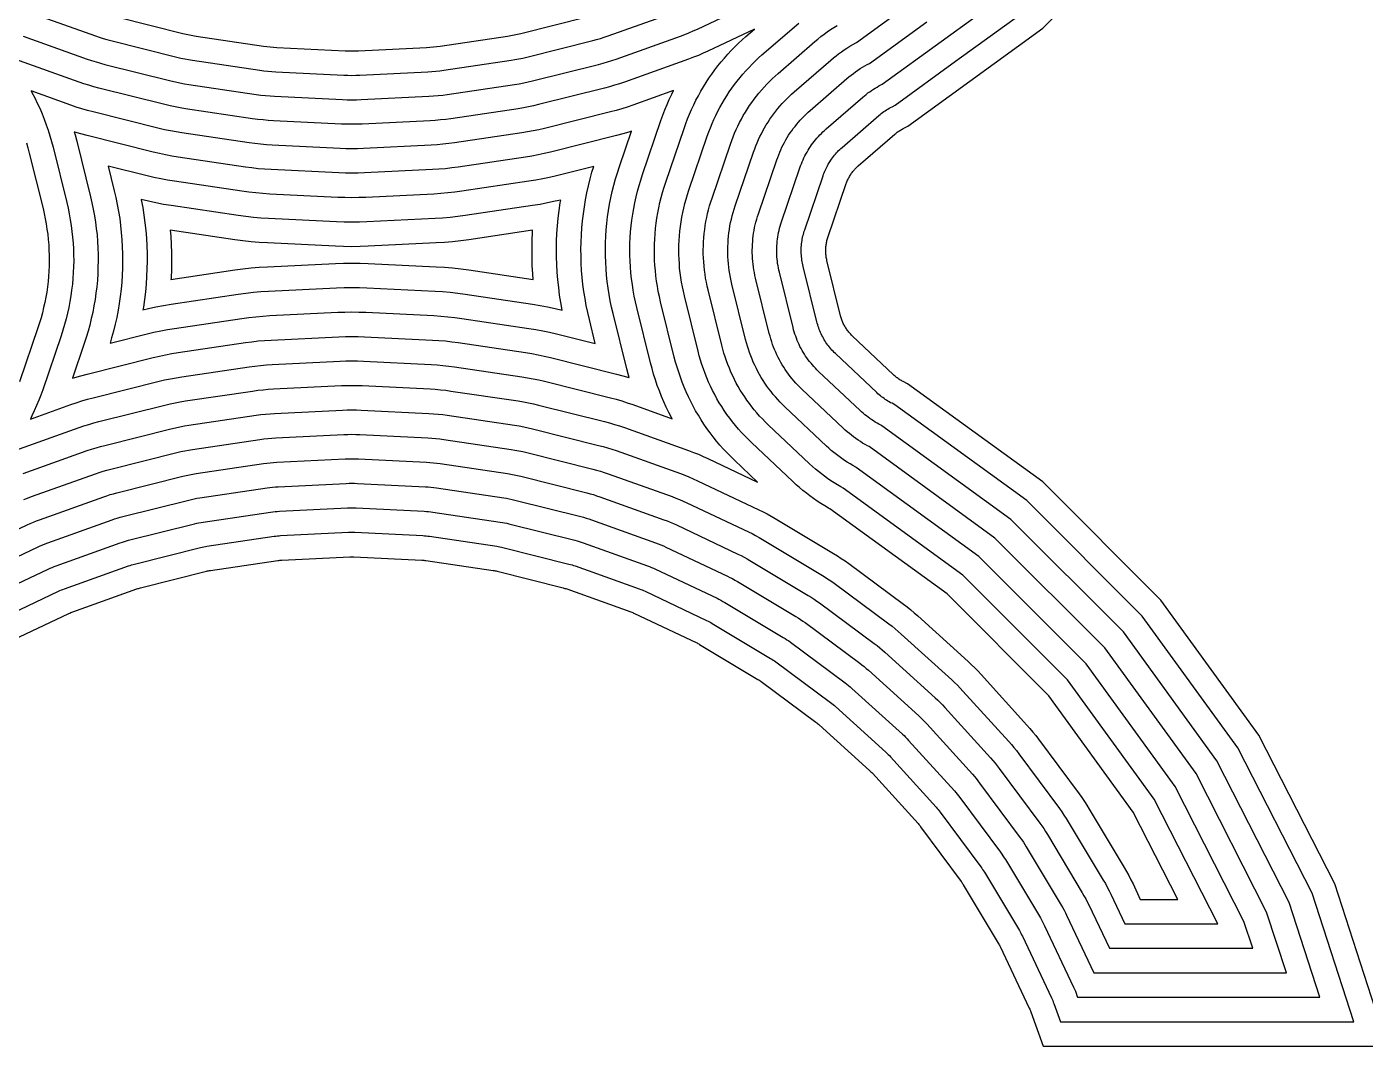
# Model space of a CAD drawing. Header units: metres. Extents: x 129.5 to 156.5, y -104.5 to -85.4.
# Drawn here: x 132.354 to 133.994, y -94.188 to -92.938 of the extents above; entities that cross this region are included whole.
import ezdxf

# ---------------------------------------------------------------- set-up
doc = ezdxf.new("R2010")
doc.units = ezdxf.units.M

msp = doc.modelspace()

# ---------------------------------------------------------------- linework, layer by layer
for points in [[(134.02, -94.1836), (133.9568, -93.989), (133.8639, -93.8066), (133.7436, -93.6411), (133.5989, -93.4964), (133.4333, -93.3761), (133.4278, -93.3733), (133.4267, -93.3728), (133.4257, -93.3722), (133.4247, -93.3716), (133.4237, -93.371), (133.4227, -93.3703), (133.4217, -93.3696), (133.4207, -93.3689), (133.4198, -93.3682), (133.4188, -93.3675), (133.4179, -93.3667), (133.417, -93.3659), (133.4162, -93.3651), (133.3654, -93.3171), (133.3645, -93.3163), (133.3636, -93.3154), (133.3628, -93.3145), (133.3619, -93.3136), (133.3611, -93.3126), (133.3604, -93.3116), (133.3596, -93.3107), (133.3589, -93.3096), (133.3582, -93.3086), (133.3575, -93.3076), (133.3568, -93.3065), (133.3562, -93.3055), (133.3556, -93.3044), (133.355, -93.3033), (133.3545, -93.3021), (133.354, -93.301), (133.3535, -93.2999), (133.353, -93.2987), (133.3526, -93.2976), (133.3522, -93.2964), (133.3518, -93.2952), (133.3515, -93.294), (133.3512, -93.2928), (133.3344, -93.225), (133.3341, -93.2238), (133.3338, -93.2226), (133.3336, -93.2213), (133.3334, -93.2201), (133.3333, -93.2189), (133.3331, -93.2176), (133.333, -93.2164), (133.333, -93.2152), (133.3329, -93.2139), (133.3329, -93.2127), (133.3329, -93.2114), (133.333, -93.2102), (133.3331, -93.209), (133.3332, -93.2077), (133.3333, -93.2065), (133.3335, -93.2053), (133.3337, -93.204), (133.334, -93.2028), (133.3342, -93.2016), (133.3345, -93.2004), (133.3348, -93.1992), (133.3352, -93.198), (133.3356, -93.1968), (133.3581, -93.1307), (133.3585, -93.1296), (133.359, -93.1284), (133.3594, -93.1273), (133.3599, -93.1262), (133.3604, -93.1251), (133.3609, -93.1241), (133.3615, -93.123), (133.3621, -93.122), (133.3627, -93.1209), (133.3633, -93.1199), (133.364, -93.1189), (133.3647, -93.1179), (133.3654, -93.1169), (133.3661, -93.116), (133.3668, -93.1151), (133.3676, -93.1141), (133.3684, -93.1132), (133.3692, -93.1124), (133.3701, -93.1115), (133.3709, -93.1107), (133.3718, -93.1098), (133.3727, -93.109), (133.4178, -93.07), (133.4187, -93.0692), (133.4196, -93.0685), (133.4206, -93.0677), (133.4216, -93.067), (133.4226, -93.0663), (133.4236, -93.0657), (133.4246, -93.065), (133.4257, -93.0644), (133.4267, -93.0638), (133.4278, -93.0632), (133.4336, -93.0603), (133.5096, -93.0051), (133.5992, -92.94), (133.744, -92.7952)], [(132.2786, -93.5847), (132.354, -93.549), (132.3578, -93.5473), (132.3617, -93.5456), (132.3655, -93.5441), (132.3694, -93.5426), (132.448, -93.5145), (132.4519, -93.5132), (132.4559, -93.5119), (132.4599, -93.5108), (132.464, -93.5097), (132.5449, -93.4894), (132.5489, -93.4885), (132.553, -93.4876), (132.5571, -93.4868), (132.5612, -93.4862), (132.6437, -93.4739), (132.6479, -93.4734), (132.652, -93.4729), (132.6562, -93.4726), (132.6603, -93.4723), (132.7437, -93.4682), (132.7478, -93.4681), (132.752, -93.468), (132.7562, -93.4681), (132.7603, -93.4682), (132.8437, -93.4723), (132.8478, -93.4726), (132.852, -93.4729), (132.8561, -93.4734), (132.8603, -93.4739), (132.9428, -93.4862), (132.9469, -93.4868), (132.951, -93.4876), (132.9551, -93.4885), (132.9591, -93.4894), (133.04, -93.5097), (133.0441, -93.5108), (133.0481, -93.5119), (133.0521, -93.5132), (133.056, -93.5145), (133.1346, -93.5426), (133.1385, -93.5441), (133.1423, -93.5456), (133.1462, -93.5473), (133.15, -93.549), (133.2254, -93.5847), (133.2291, -93.5865), (133.2328, -93.5884), (133.2365, -93.5905), (133.2401, -93.5926), (133.3116, -93.6354), (133.3152, -93.6376), (133.3187, -93.6399), (133.3221, -93.6423), (133.3255, -93.6447), (133.3925, -93.6944), (133.3958, -93.6969), (133.3991, -93.6995), (133.4023, -93.7022), (133.4054, -93.705), (133.4672, -93.761), (133.4703, -93.7638), (133.4732, -93.7668), (133.4762, -93.7697), (133.479, -93.7728), (133.535, -93.8346), (133.5378, -93.8377), (133.5405, -93.8409), (133.5431, -93.8442), (133.5456, -93.8475), (133.5953, -93.9145), (133.5977, -93.9179), (133.6001, -93.9213), (133.6024, -93.9248), (133.6046, -93.9284), (133.6474, -93.9999), (133.6495, -94.0035), (133.6516, -94.0072), (133.6535, -94.0109), (133.6553, -94.0146), (133.6806, -94.068), (133.8563, -94.068), (133.8455, -94.035), (133.7612, -93.8695), (133.6521, -93.7193), (133.5207, -93.5879), (133.3702, -93.4786), (133.3697, -93.4784), (133.3662, -93.4764), (133.3627, -93.4743), (133.3593, -93.4722), (133.3559, -93.47), (133.3525, -93.4677), (133.3493, -93.4653), (133.346, -93.4629), (133.3429, -93.4604), (133.3398, -93.4578), (133.3367, -93.4551), (133.3338, -93.4524), (133.283, -93.4044), (133.2799, -93.4014), (133.277, -93.3984), (133.2741, -93.3953), (133.2713, -93.3922), (133.2686, -93.389), (133.2659, -93.3857), (133.2634, -93.3823), (133.2609, -93.3789), (133.2585, -93.3754), (133.2562, -93.3719), (133.254, -93.3683), (133.2518, -93.3647), (133.2498, -93.361), (133.2479, -93.3572), (133.246, -93.3534), (133.2442, -93.3496), (133.2426, -93.3457), (133.241, -93.3418), (133.2396, -93.3378), (133.2382, -93.3338), (133.2369, -93.3298), (133.2358, -93.3257), (133.2347, -93.3216), (133.2179, -93.2538), (133.2169, -93.2497), (133.2161, -93.2456), (133.2153, -93.2414), (133.2147, -93.2373), (133.2141, -93.2331), (133.2137, -93.2289), (133.2133, -93.2247), (133.2131, -93.2205), (133.2129, -93.2162), (133.2129, -93.212), (133.213, -93.2078), (133.2132, -93.2036), (133.2135, -93.1994), (133.2138, -93.1952), (133.2143, -93.191), (133.2149, -93.1868), (133.2156, -93.1826), (133.2164, -93.1785), (133.2174, -93.1744), (133.2184, -93.1703), (133.2195, -93.1662), (133.2207, -93.1621), (133.222, -93.1581), (133.2445, -93.092), (133.2459, -93.0881), (133.2474, -93.0843), (133.2489, -93.0806), (133.2505, -93.0768), (133.2523, -93.0731), (133.2541, -93.0695), (133.256, -93.0658), (133.258, -93.0623), (133.26, -93.0588), (133.2622, -93.0553), (133.2644, -93.0519), (133.2668, -93.0485), (133.2692, -93.0452), (133.2716, -93.042), (133.2742, -93.0388), (133.2768, -93.0357), (133.2795, -93.0326), (133.2823, -93.0296), (133.2852, -93.0267), (133.2881, -93.0238), (133.2911, -93.0211), (133.2941, -93.0184), (133.3392, -92.9793), (133.3423, -92.9766), (133.3456, -92.9741), (133.3488, -92.9716), (133.3522, -92.9691), (133.3556, -92.9668), (133.359, -92.9645), (133.3625, -92.9623), (133.3661, -92.9602), (133.3697, -92.9582), (133.3705, -92.9578), (133.4391, -92.908)], [(132.3043, -93.6389), (132.3797, -93.6033), (132.3821, -93.6021), (132.3846, -93.6011), (132.3871, -93.6001), (132.3897, -93.5991), (132.4682, -93.571), (132.4708, -93.5702), (132.4733, -93.5693), (132.4759, -93.5686), (132.4785, -93.5679), (132.5594, -93.5476), (132.5621, -93.547), (132.5647, -93.5464), (132.5674, -93.546), (132.57, -93.5455), (132.6525, -93.5333), (132.6552, -93.5329), (132.6579, -93.5326), (132.6606, -93.5324), (132.6633, -93.5322), (132.7466, -93.5281), (132.7493, -93.528), (132.752, -93.528), (132.7547, -93.528), (132.7574, -93.5281), (132.8407, -93.5322), (132.8434, -93.5324), (132.8461, -93.5326), (132.8488, -93.5329), (132.8515, -93.5333), (132.934, -93.5455), (132.9366, -93.546), (132.9393, -93.5464), (132.9419, -93.547), (132.9446, -93.5476), (133.0255, -93.5679), (133.0281, -93.5686), (133.0307, -93.5693), (133.0332, -93.5702), (133.0358, -93.571), (133.1143, -93.5991), (133.1169, -93.6001), (133.1194, -93.6011), (133.1219, -93.6021), (133.1243, -93.6033), (133.1997, -93.6389), (133.2021, -93.6401), (133.2045, -93.6414), (133.2069, -93.6427), (133.2092, -93.644), (133.2808, -93.6869), (133.2831, -93.6883), (133.2853, -93.6898), (133.2876, -93.6913), (133.2898, -93.6929), (133.3568, -93.7426), (133.3589, -93.7442), (133.361, -93.7459), (133.3631, -93.7476), (133.3651, -93.7494), (133.4269, -93.8055), (133.4289, -93.8073), (133.4308, -93.8092), (133.4327, -93.8111), (133.4345, -93.8131), (133.4906, -93.8749), (133.4924, -93.8769), (133.4941, -93.879), (133.4958, -93.8811), (133.4974, -93.8832), (133.5471, -93.9502), (133.5487, -93.9524), (133.5502, -93.9547), (133.5517, -93.9569), (133.5531, -93.9592), (133.596, -94.0308), (133.5973, -94.0331), (133.5986, -94.0355), (133.5999, -94.0379), (133.6011, -94.0403), (133.6367, -94.1157), (133.6379, -94.1181), (133.6389, -94.1206), (133.6399, -94.1231), (133.6409, -94.1257), (133.6417, -94.128), (133.9388, -94.128), (133.9012, -94.012), (133.8125, -93.8381), (133.6978, -93.6802), (133.5598, -93.5422), (133.4019, -93.4275), (133.4006, -93.4268), (133.3982, -93.4256), (133.396, -93.4243), (133.3937, -93.423), (133.3915, -93.4216), (133.3893, -93.4202), (133.3871, -93.4187), (133.385, -93.4171), (133.3829, -93.4155), (133.3809, -93.4139), (133.3789, -93.4122), (133.3769, -93.4105), (133.375, -93.4087), (133.3242, -93.3608), (133.3222, -93.3589), (133.3203, -93.3569), (133.3184, -93.3549), (133.3166, -93.3529), (133.3149, -93.3508), (133.3131, -93.3487), (133.3115, -93.3465), (133.3099, -93.3443), (133.3083, -93.342), (133.3068, -93.3397), (133.3054, -93.3374), (133.304, -93.3351), (133.3027, -93.3327), (133.3014, -93.3302), (133.3002, -93.3278), (133.2991, -93.3253), (133.298, -93.3228), (133.297, -93.3202), (133.2961, -93.3177), (133.2952, -93.3151), (133.2944, -93.3125), (133.2936, -93.3099), (133.2929, -93.3072), (133.2761, -93.2394), (133.2755, -93.2367), (133.275, -93.2341), (133.2745, -93.2314), (133.274, -93.2287), (133.2737, -93.226), (133.2734, -93.2233), (133.2732, -93.2205), (133.273, -93.2178), (133.2729, -93.2151), (133.2729, -93.2123), (133.273, -93.2096), (133.2731, -93.2069), (133.2733, -93.2042), (133.2735, -93.2014), (133.2738, -93.1987), (133.2742, -93.196), (133.2747, -93.1933), (133.2752, -93.1907), (133.2758, -93.188), (133.2764, -93.1853), (133.2772, -93.1827), (133.2779, -93.1801), (133.2788, -93.1775), (133.3013, -93.1113), (133.3022, -93.1089), (133.3032, -93.1064), (133.3042, -93.1039), (133.3052, -93.1015), (133.3063, -93.0991), (133.3075, -93.0968), (133.3087, -93.0944), (133.31, -93.0921), (133.3114, -93.0898), (133.3128, -93.0876), (133.3142, -93.0854), (133.3157, -93.0832), (133.3173, -93.0811), (133.3189, -93.079), (133.3205, -93.0769), (133.3222, -93.0749), (133.324, -93.0729), (133.3258, -93.071), (133.3276, -93.0691), (133.3295, -93.0673), (133.3314, -93.0655), (133.3334, -93.0637), (133.3785, -93.0247), (133.3805, -93.0229), (133.3826, -93.0213), (133.3847, -93.0196), (133.3869, -93.0181), (133.3891, -93.0165), (133.3913, -93.0151), (133.3936, -93.0137), (133.3959, -93.0123), (133.3982, -93.011), (133.4006, -93.0098), (133.4022, -93.009), (133.4744, -92.9565), (133.5601, -92.8942)], [(132.3492, -92.9499), (132.4278, -92.978), (132.4331, -92.9798), (132.4385, -92.9815), (132.4439, -92.9831), (132.4494, -92.9845), (132.5303, -93.0048), (132.5358, -93.0061), (132.5413, -93.0072), (132.5469, -93.0083), (132.5524, -93.0092), (132.6349, -93.0214), (132.6405, -93.0222), (132.6461, -93.0228), (132.6518, -93.0233), (132.6574, -93.0236), (132.7407, -93.0277), (132.7464, -93.0279), (132.752, -93.028), (132.7576, -93.0279), (132.7633, -93.0277), (132.8466, -93.0236), (132.8522, -93.0233), (132.8579, -93.0228), (132.8635, -93.0222), (132.8691, -93.0214), (132.9516, -93.0092), (132.9571, -93.0083), (132.9627, -93.0072), (132.9682, -93.0061), (132.9737, -93.0048), (133.0546, -92.9845), (133.0601, -92.9831), (133.0655, -92.9815), (133.0709, -92.9798), (133.0762, -92.978), (133.1548, -92.9499), (133.1601, -92.9479), (133.1653, -92.9458), (133.1705, -92.9436), (133.1756, -92.9412), (133.251, -92.9056)], [(132.3171, -93.666), (132.3925, -93.6304), (132.3943, -93.6296), (132.3961, -93.6288), (132.3979, -93.6281), (132.3998, -93.6274), (132.4783, -93.5993), (132.4802, -93.5986), (132.482, -93.598), (132.4839, -93.5975), (132.4858, -93.597), (132.5667, -93.5767), (132.5686, -93.5763), (132.5706, -93.5759), (132.5725, -93.5755), (132.5744, -93.5752), (132.6569, -93.563), (132.6589, -93.5627), (132.6608, -93.5625), (132.6628, -93.5623), (132.6648, -93.5622), (132.7481, -93.5581), (132.75, -93.558), (132.752, -93.558), (132.754, -93.558), (132.7559, -93.5581), (132.8392, -93.5622), (132.8412, -93.5623), (132.8432, -93.5625), (132.8451, -93.5627), (132.8471, -93.563), (132.9296, -93.5752), (132.9315, -93.5755), (132.9334, -93.5759), (132.9354, -93.5763), (132.9373, -93.5767), (133.0182, -93.597), (133.0201, -93.5975), (133.022, -93.598), (133.0238, -93.5986), (133.0257, -93.5993), (133.1042, -93.6274), (133.1061, -93.6281), (133.1079, -93.6288), (133.1097, -93.6296), (133.1115, -93.6304), (133.1869, -93.666), (133.1887, -93.6669), (133.1904, -93.6678), (133.1921, -93.6688), (133.1938, -93.6697), (133.2654, -93.7126), (133.267, -93.7137), (133.2687, -93.7147), (133.2703, -93.7158), (133.2719, -93.717), (133.3389, -93.7667), (133.3405, -93.7679), (133.342, -93.7691), (133.3435, -93.7704), (133.345, -93.7717), (133.4068, -93.8277), (133.4082, -93.829), (133.4096, -93.8304), (133.411, -93.8318), (133.4123, -93.8332), (133.4683, -93.895), (133.4696, -93.8965), (133.4709, -93.898), (133.4721, -93.8995), (133.4733, -93.9011), (133.523, -93.9681), (133.5242, -93.9697), (133.5253, -93.9713), (133.5263, -93.973), (133.5274, -93.9746), (133.5703, -94.0462), (133.5712, -94.0479), (133.5722, -94.0496), (133.5731, -94.0513), (133.574, -94.0531), (133.6096, -94.1285), (133.6104, -94.1303), (133.6112, -94.1321), (133.6119, -94.1339), (133.6126, -94.1358), (133.6206, -94.158), (133.9801, -94.158), (133.929, -94.0005), (133.8382, -93.8224), (133.7207, -93.6607), (133.5793, -93.5193), (133.4176, -93.4018), (133.4142, -93.4), (133.4125, -93.3992), (133.4108, -93.3982), (133.4092, -93.3973), (133.4076, -93.3963), (133.406, -93.3952), (133.4044, -93.3941), (133.4029, -93.393), (133.4013, -93.3919), (133.3999, -93.3907), (133.3984, -93.3895), (133.397, -93.3882), (133.3956, -93.3869), (133.3448, -93.3389), (133.3433, -93.3376), (133.342, -93.3361), (133.3406, -93.3347), (133.3393, -93.3332), (133.338, -93.3317), (133.3367, -93.3301), (133.3355, -93.3286), (133.3344, -93.327), (133.3332, -93.3253), (133.3322, -93.3237), (133.3311, -93.322), (133.3301, -93.3203), (133.3292, -93.3185), (133.3282, -93.3168), (133.3274, -93.315), (133.3265, -93.3132), (133.3258, -93.3113), (133.325, -93.3095), (133.3243, -93.3076), (133.3237, -93.3057), (133.3231, -93.3038), (133.3226, -93.3019), (133.3221, -93.3), (133.3053, -93.2322), (133.3048, -93.2303), (133.3044, -93.2283), (133.304, -93.2264), (133.3037, -93.2244), (133.3035, -93.2224), (133.3033, -93.2205), (133.3031, -93.2185), (133.303, -93.2165), (133.3029, -93.2145), (133.3029, -93.2125), (133.3029, -93.2105), (133.303, -93.2085), (133.3032, -93.2066), (133.3034, -93.2046), (133.3036, -93.2026), (133.3039, -93.2006), (133.3042, -93.1987), (133.3046, -93.1967), (133.305, -93.1948), (133.3055, -93.1929), (133.306, -93.191), (133.3066, -93.189), (133.3072, -93.1872), (133.3297, -93.121), (133.3304, -93.1192), (133.3311, -93.1174), (133.3318, -93.1156), (133.3326, -93.1139), (133.3334, -93.1121), (133.3342, -93.1104), (133.3351, -93.1087), (133.336, -93.107), (133.337, -93.1054), (133.338, -93.1038), (133.3391, -93.1021), (133.3402, -93.1006), (133.3413, -93.099), (133.3425, -93.0975), (133.3437, -93.096), (133.3449, -93.0945), (133.3462, -93.0931), (133.3475, -93.0917), (133.3488, -93.0903), (133.3502, -93.089), (133.3516, -93.0876), (133.3531, -93.0864), (133.3981, -93.0473), (133.3996, -93.0461), (133.4011, -93.0449), (133.4027, -93.0437), (133.4042, -93.0425), (133.4058, -93.0414), (133.4075, -93.0404), (133.4091, -93.0393), (133.4108, -93.0384), (133.4125, -93.0374), (133.4142, -93.0365), (133.4179, -93.0346), (133.492, -92.9808), (133.5797, -92.9171)], [(132.3593, -92.9216), (132.4379, -92.9497), (132.4425, -92.9513), (132.4472, -92.9528), (132.4519, -92.9542), (132.4567, -92.9554), (132.5376, -92.9757), (132.5424, -92.9768), (132.5472, -92.9778), (132.552, -92.9787), (132.5568, -92.9795), (132.6393, -92.9917), (132.6442, -92.9924), (132.6491, -92.9929), (132.654, -92.9934), (132.6589, -92.9937), (132.7422, -92.9978), (132.7471, -92.9979), (132.752, -92.998), (132.7569, -92.9979), (132.7618, -92.9978), (132.8451, -92.9937), (132.85, -92.9934), (132.8549, -92.9929), (132.8598, -92.9924), (132.8647, -92.9917), (132.9472, -92.9795), (132.952, -92.9787), (132.9568, -92.9778), (132.9616, -92.9768), (132.9664, -92.9757), (133.0473, -92.9554), (133.0521, -92.9542), (133.0568, -92.9528), (133.0615, -92.9513), (133.0661, -92.9497), (133.1447, -92.9216)], [(132.2915, -93.6118), (132.3669, -93.5761), (132.37, -93.5747), (132.3731, -93.5734), (132.3763, -93.5721), (132.3796, -93.5709), (132.4581, -93.5428), (132.4613, -93.5417), (132.4646, -93.5406), (132.4679, -93.5397), (132.4712, -93.5388), (132.5522, -93.5185), (132.5555, -93.5177), (132.5589, -93.517), (132.5622, -93.5164), (132.5656, -93.5158), (132.6481, -93.5036), (132.6515, -93.5031), (132.655, -93.5028), (132.6584, -93.5025), (132.6618, -93.5023), (132.7451, -93.4982), (132.7486, -93.498), (132.752, -93.498), (132.7554, -93.498), (132.7589, -93.4982), (132.8422, -93.5023), (132.8456, -93.5025), (132.849, -93.5028), (132.8525, -93.5031), (132.8559, -93.5036), (132.9384, -93.5158), (132.9418, -93.5164), (132.9451, -93.517), (132.9485, -93.5177), (132.9518, -93.5185), (133.0328, -93.5388), (133.0361, -93.5397), (133.0394, -93.5406), (133.0427, -93.5417), (133.0459, -93.5428), (133.1244, -93.5709), (133.1277, -93.5721), (133.1309, -93.5734), (133.134, -93.5747), (133.1371, -93.5761), (133.2125, -93.6118), (133.2156, -93.6133), (133.2187, -93.6149), (133.2217, -93.6166), (133.2247, -93.6183), (133.2962, -93.6612), (133.2991, -93.663), (133.302, -93.6648), (133.3048, -93.6668), (133.3076, -93.6688), (133.3746, -93.7185), (133.3774, -93.7206), (133.38, -93.7227), (133.3827, -93.7249), (133.3853, -93.7272), (133.4471, -93.7832), (133.4496, -93.7856), (133.452, -93.788), (133.4544, -93.7904), (133.4568, -93.7929), (133.5128, -93.8547), (133.5151, -93.8573), (133.5173, -93.86), (133.5194, -93.8626), (133.5215, -93.8654), (133.5712, -93.9324), (133.5732, -93.9352), (133.5752, -93.938), (133.577, -93.9409), (133.5788, -93.9438), (133.6217, -94.0153), (133.6234, -94.0183), (133.6251, -94.0213), (133.6267, -94.0244), (133.6282, -94.0275), (133.6616, -94.098), (133.8976, -94.098), (133.8734, -94.0235), (133.7869, -93.8538), (133.6749, -93.6997), (133.5403, -93.5651), (133.3861, -93.4531), (133.384, -93.452), (133.3811, -93.4503), (133.3782, -93.4487), (133.3754, -93.4469), (133.3726, -93.4451), (133.3698, -93.4432), (133.3671, -93.4412), (133.3645, -93.4392), (133.3619, -93.4371), (133.3593, -93.435), (133.3568, -93.4328), (133.3544, -93.4305), (133.3036, -93.3826), (133.3011, -93.3801), (133.2986, -93.3777), (133.2963, -93.3751), (133.294, -93.3725), (133.2917, -93.3699), (133.2895, -93.3672), (133.2874, -93.3644), (133.2854, -93.3616), (133.2834, -93.3587), (133.2815, -93.3558), (133.2797, -93.3529), (133.2779, -93.3499), (133.2763, -93.3468), (133.2746, -93.3437), (133.2731, -93.3406), (133.2717, -93.3374), (133.2703, -93.3342), (133.269, -93.331), (133.2678, -93.3277), (133.2667, -93.3245), (133.2656, -93.3211), (133.2647, -93.3178), (133.2638, -93.3144), (133.247, -93.2466), (133.2462, -93.2432), (133.2455, -93.2398), (133.2449, -93.2364), (133.2443, -93.233), (133.2439, -93.2295), (133.2435, -93.2261), (133.2432, -93.2226), (133.243, -93.2191), (133.2429, -93.2157), (133.2429, -93.2122), (133.243, -93.2087), (133.2431, -93.2052), (133.2434, -93.2018), (133.2437, -93.1983), (133.2441, -93.1948), (133.2446, -93.1914), (133.2452, -93.188), (133.2458, -93.1846), (133.2466, -93.1812), (133.2474, -93.1778), (133.2483, -93.1744), (133.2493, -93.1711), (133.2504, -93.1678), (133.2729, -93.1017), (133.2741, -93.0985), (133.2753, -93.0954), (133.2765, -93.0922), (133.2779, -93.0892), (133.2793, -93.0861), (133.2808, -93.0831), (133.2824, -93.0801), (133.284, -93.0772), (133.2857, -93.0743), (133.2875, -93.0714), (133.2893, -93.0686), (133.2912, -93.0659), (133.2932, -93.0631), (133.2953, -93.0605), (133.2974, -93.0579), (133.2995, -93.0553), (133.3018, -93.0528), (133.304, -93.0503), (133.3064, -93.0479), (133.3088, -93.0455), (133.3113, -93.0433), (133.3138, -93.041), (133.3588, -93.002), (133.3614, -92.9998), (133.3641, -92.9977), (133.3668, -92.9956), (133.3695, -92.9936), (133.3723, -92.9917), (133.3752, -92.9898), (133.378, -92.988), (133.381, -92.9863), (133.3839, -92.9846), (133.3864, -92.9833), (133.4567, -92.9323)], [(132.3391, -93.4579), (132.4177, -93.4298), (132.4237, -93.4277), (132.4298, -93.4258), (132.4359, -93.424), (132.4421, -93.4224), (132.523, -93.4021), (132.5292, -93.4007), (132.5354, -93.3993), (132.5417, -93.3982), (132.548, -93.3971), (132.6305, -93.3849), (132.6369, -93.384), (132.6432, -93.3833), (132.6496, -93.3828), (132.6559, -93.3824), (132.7392, -93.3783), (132.7456, -93.3781), (132.752, -93.378), (132.7584, -93.3781), (132.7648, -93.3783), (132.8481, -93.3824), (132.8544, -93.3828), (132.8608, -93.3833), (132.8671, -93.384), (132.8735, -93.3849), (132.956, -93.3971), (132.9623, -93.3982), (132.9686, -93.3993), (132.9748, -93.4007), (132.981, -93.4021), (133.0619, -93.4224), (133.0681, -93.424), (133.0742, -93.4258), (133.0803, -93.4277), (133.0863, -93.4298), (133.1649, -93.4579), (133.1709, -93.4601), (133.1768, -93.4625), (133.1826, -93.465), (133.1884, -93.4677), (133.2495, -93.4965), (133.2212, -93.4698), (133.2165, -93.4653), (133.212, -93.4607), (133.2076, -93.456), (133.2033, -93.4512), (133.1991, -93.4462), (133.1951, -93.4412), (133.1912, -93.4361), (133.1874, -93.4309), (133.1837, -93.4255), (133.1802, -93.4201), (133.1768, -93.4146), (133.1735, -93.4091), (133.1704, -93.4034), (133.1675, -93.3977), (133.1646, -93.3919), (133.1619, -93.386), (133.1594, -93.3801), (133.157, -93.3741), (133.1548, -93.368), (133.1527, -93.3619), (133.1507, -93.3557), (133.149, -93.3495), (133.1473, -93.3433), (133.1305, -93.2755), (133.1291, -93.2692), (133.1277, -93.2629), (133.1266, -93.2565), (133.1256, -93.2501), (133.1247, -93.2437), (133.1241, -93.2373), (133.1235, -93.2309), (133.1232, -93.2244), (133.123, -93.218), (133.1229, -93.2115), (133.123, -93.2051), (133.1233, -93.1986), (133.1237, -93.1922), (133.1243, -93.1857), (133.1251, -93.1793), (133.126, -93.1729), (133.1271, -93.1666), (133.1283, -93.1602), (133.1297, -93.1539), (133.1313, -93.1476), (133.133, -93.1414), (133.1348, -93.1352), (133.1368, -93.1291), (133.1594, -93.063), (133.1614, -93.0571), (133.1637, -93.0512), (133.166, -93.0455), (133.1685, -93.0397), (133.1712, -93.0341), (133.1739, -93.0285), (133.1769, -93.023), (133.1799, -93.0175), (133.1831, -93.0121), (133.1864, -93.0068), (133.1898, -93.0016), (133.1933, -92.9965), (133.197, -92.9914), (133.2008, -92.9865), (133.2047, -92.9816), (133.2087, -92.9768), (133.2129, -92.9721), (133.2171, -92.9676), (133.2215, -92.9631), (133.226, -92.9587), (133.2305, -92.9545), (133.2352, -92.9503), (133.2456, -92.9413), (133.1884, -92.9683), (133.1826, -92.971), (133.1768, -92.9735), (133.1709, -92.9759), (133.1649, -92.9781), (133.0863, -93.0062), (133.0803, -93.0083), (133.0742, -93.0102), (133.0681, -93.012), (133.0619, -93.0136), (132.981, -93.0339), (132.9748, -93.0353), (132.9686, -93.0367), (132.9623, -93.0378), (132.956, -93.0389), (132.8735, -93.0511), (132.8671, -93.052), (132.8608, -93.0527), (132.8544, -93.0532), (132.8481, -93.0536), (132.7648, -93.0577), (132.7584, -93.0579), (132.752, -93.058), (132.7456, -93.0579), (132.7392, -93.0577), (132.6559, -93.0536), (132.6496, -93.0532), (132.6432, -93.0527), (132.6369, -93.052), (132.6305, -93.0511), (132.548, -93.0389), (132.5417, -93.0378), (132.5354, -93.0367), (132.5292, -93.0353), (132.523, -93.0339), (132.4421, -93.0136), (132.4359, -93.012), (132.4298, -93.0102), (132.4237, -93.0083), (132.4177, -93.0062), (132.3391, -92.9781)], [(132.3492, -93.4861), (132.4278, -93.458), (132.4331, -93.4562), (132.4385, -93.4545), (132.4439, -93.4529), (132.4494, -93.4515), (132.5303, -93.4312), (132.5358, -93.4299), (132.5413, -93.4288), (132.5469, -93.4277), (132.5524, -93.4268), (132.6349, -93.4146), (132.6405, -93.4138), (132.6461, -93.4132), (132.6518, -93.4127), (132.6574, -93.4124), (132.7407, -93.4083), (132.7464, -93.4081), (132.752, -93.408), (132.7576, -93.4081), (132.7633, -93.4083), (132.8466, -93.4124), (132.8522, -93.4127), (132.8579, -93.4132), (132.8635, -93.4138), (132.8691, -93.4146), (132.9516, -93.4268), (132.9571, -93.4277), (132.9627, -93.4288), (132.9682, -93.4299), (132.9737, -93.4312), (133.0546, -93.4515), (133.0601, -93.4529), (133.0655, -93.4545), (133.0709, -93.4562), (133.0762, -93.458), (133.1548, -93.4861), (133.1601, -93.4881), (133.1653, -93.4902), (133.1705, -93.4924), (133.1756, -93.4948), (133.251, -93.5304), (133.2561, -93.5329), (133.2611, -93.5355), (133.2661, -93.5382), (133.2709, -93.5411), (133.3425, -93.584), (133.3473, -93.5869), (133.352, -93.59), (133.3567, -93.5932), (133.3612, -93.5965), (133.4282, -93.6462), (133.4327, -93.6496), (133.4371, -93.6531), (133.4415, -93.6568), (133.4457, -93.6605), (133.5075, -93.7165), (133.5116, -93.7204), (133.5157, -93.7243), (133.5196, -93.7284), (133.5235, -93.7325), (133.5795, -93.7943), (133.5832, -93.7985), (133.5869, -93.8029), (133.5904, -93.8073), (133.5938, -93.8118), (133.6435, -93.8788), (133.6468, -93.8833), (133.65, -93.888), (133.6531, -93.8927), (133.656, -93.8975), (133.6989, -93.9691), (133.7018, -93.9739), (133.7045, -93.9789), (133.7071, -93.9839), (133.7096, -93.989), (133.7185, -94.008), (133.7644, -94.008), (133.7099, -93.901), (133.6063, -93.7584), (133.4816, -93.6337), (133.338, -93.5293), (133.3364, -93.5285), (133.3317, -93.5257), (133.3271, -93.5228), (133.3225, -93.5198), (133.318, -93.5167), (133.3135, -93.5135), (133.3092, -93.5102), (133.3049, -93.5068), (133.3007, -93.5033), (133.2966, -93.4997), (133.2926, -93.496), (133.2418, -93.448), (133.2377, -93.444), (133.2337, -93.4399), (133.2298, -93.4358), (133.226, -93.4315), (133.2223, -93.4271), (133.2187, -93.4227), (133.2152, -93.4182), (133.2119, -93.4135), (133.2086, -93.4088), (133.2055, -93.404), (133.2025, -93.3992), (133.1996, -93.3943), (133.1969, -93.3893), (133.1943, -93.3842), (133.1918, -93.379), (133.1894, -93.3739), (133.1871, -93.3686), (133.185, -93.3633), (133.183, -93.3579), (133.1812, -93.3525), (133.1795, -93.3471), (133.1779, -93.3416), (133.1764, -93.3361), (133.1597, -93.2682), (133.1584, -93.2627), (133.1572, -93.2571), (133.1562, -93.2515), (133.1553, -93.2458), (133.1545, -93.2402), (133.1539, -93.2345), (133.1535, -93.2288), (133.1531, -93.2231), (133.153, -93.2174), (133.1529, -93.2117), (133.153, -93.206), (133.1533, -93.2003), (133.1536, -93.1946), (133.1542, -93.1889), (133.1548, -93.1832), (133.1557, -93.1775), (133.1566, -93.1719), (133.1577, -93.1663), (133.1589, -93.1607), (133.1603, -93.1552), (133.1618, -93.1497), (133.1634, -93.1442), (133.1652, -93.1388), (133.1877, -93.0726), (133.1896, -93.0674), (133.1916, -93.0623), (133.1937, -93.0572), (133.1959, -93.0521), (133.1982, -93.0471), (133.2007, -93.0421), (133.2032, -93.0373), (133.2059, -93.0324), (133.2087, -93.0277), (133.2116, -93.023), (133.2147, -93.0184), (133.2178, -93.0138), (133.2211, -93.0094), (133.2244, -93.005), (133.2279, -93.0007), (133.2314, -92.9964), (133.2351, -92.9923), (133.2389, -92.9883), (133.2427, -92.9843), (133.2467, -92.9804), (133.2507, -92.9767), (133.2548, -92.973), (133.2999, -92.934)], [(132.3502, -93.5179), (132.3547, -93.5161), (132.3593, -93.5144), (132.4379, -93.4863), (132.4425, -93.4847), (132.4472, -93.4832), (132.4519, -93.4818), (132.4567, -93.4806), (132.5376, -93.4603), (132.5424, -93.4592), (132.5472, -93.4582), (132.552, -93.4573), (132.5568, -93.4565), (132.6393, -93.4443), (132.6442, -93.4436), (132.6491, -93.4431), (132.654, -93.4426), (132.6589, -93.4423), (132.7422, -93.4382), (132.7471, -93.4381), (132.752, -93.438), (132.7569, -93.4381), (132.7618, -93.4382), (132.8451, -93.4423), (132.85, -93.4426), (132.8549, -93.4431), (132.8598, -93.4436), (132.8647, -93.4443), (132.9472, -93.4565), (132.952, -93.4573), (132.9568, -93.4582), (132.9616, -93.4592), (132.9664, -93.4603), (133.0473, -93.4806), (133.0521, -93.4818), (133.0568, -93.4832), (133.0615, -93.4847), (133.0661, -93.4863), (133.1447, -93.5144), (133.1493, -93.5161), (133.1538, -93.5179), (133.1583, -93.5199), (133.1628, -93.5219), (133.2382, -93.5576), (133.2426, -93.5597), (133.247, -93.562), (133.2513, -93.5643), (133.2555, -93.5668), (133.3271, -93.6097), (133.3312, -93.6123), (133.3353, -93.615), (133.3394, -93.6177), (133.3434, -93.6206), (133.4104, -93.6703), (133.4143, -93.6733), (133.4181, -93.6763), (133.4219, -93.6795), (133.4255, -93.6828), (133.4874, -93.7388), (133.4909, -93.7421), (133.4945, -93.7455), (133.4979, -93.7491), (133.5012, -93.7526), (133.5572, -93.8145), (133.5605, -93.8181), (133.5637, -93.8219), (133.5667, -93.8257), (133.5697, -93.8296), (133.6194, -93.8966), (133.6223, -93.9006), (133.625, -93.9047), (133.6277, -93.9088), (133.6303, -93.9129), (133.6732, -93.9845), (133.6757, -93.9887), (133.678, -93.993), (133.6803, -93.9974), (133.6824, -94.0018), (133.6996, -94.038), (133.8134, -94.038), (133.7356, -93.8853), (133.6292, -93.7388), (133.5012, -93.6108), (133.3542, -93.504), (133.3513, -93.5024), (133.3472, -93.5), (133.3432, -93.4975), (133.3392, -93.4949), (133.3353, -93.4922), (133.3314, -93.4894), (133.3276, -93.4866), (133.3239, -93.4836), (133.3202, -93.4805), (133.3167, -93.4774), (133.3132, -93.4742), (133.2624, -93.4262), (133.2588, -93.4227), (133.2553, -93.4192), (133.2519, -93.4156), (133.2486, -93.4118), (133.2454, -93.4081), (133.2423, -93.4042), (133.2393, -93.4002), (133.2364, -93.3962), (133.2336, -93.3921), (133.2309, -93.388), (133.2282, -93.3837), (133.2257, -93.3795), (133.2233, -93.3751), (133.2211, -93.3707), (133.2189, -93.3662), (133.2168, -93.3617), (133.2149, -93.3571), (133.213, -93.3525), (133.2113, -93.3479), (133.2097, -93.3432), (133.2082, -93.3384), (133.2068, -93.3337), (133.2056, -93.3289), (133.1888, -93.261), (133.1876, -93.2562), (133.1866, -93.2513), (133.1857, -93.2465), (133.185, -93.2415), (133.1843, -93.2366), (133.1838, -93.2317), (133.1834, -93.2267), (133.1831, -93.2218), (133.1829, -93.2168), (133.1829, -93.2118), (133.183, -93.2069), (133.1832, -93.2019), (133.1836, -93.197), (133.184, -93.192), (133.1846, -93.1871), (133.1853, -93.1822), (133.1861, -93.1773), (133.1871, -93.1724), (133.1881, -93.1675), (133.1893, -93.1627), (133.1906, -93.1579), (133.1921, -93.1532), (133.1936, -93.1484), (133.2161, -93.0823), (133.2177, -93.0778), (133.2195, -93.0733), (133.2213, -93.0689), (133.2232, -93.0645), (133.2252, -93.0601), (133.2274, -93.0558), (133.2296, -93.0515), (133.2319, -93.0474), (133.2344, -93.0432), (133.2369, -93.0391), (133.2396, -93.0351), (133.2423, -93.0312), (133.2451, -93.0273), (133.248, -93.0235), (133.251, -93.0197), (133.2541, -93.0161), (133.2573, -93.0125), (133.2606, -93.0089), (133.2639, -93.0055), (133.2674, -93.0021), (133.2709, -92.9989), (133.2745, -92.9957), (133.3195, -92.9566), (133.3232, -92.9535), (133.327, -92.9505), (133.3309, -92.9475), (133.3348, -92.9447), (133.3388, -92.9419), (133.3429, -92.9392), (133.347, -92.9367)], [(132.464, -92.9263), (132.5449, -92.9466), (132.5489, -92.9475), (132.553, -92.9484), (132.5571, -92.9492), (132.5612, -92.9498), (132.6437, -92.9621), (132.6479, -92.9626), (132.652, -92.9631), (132.6562, -92.9634), (132.6603, -92.9637), (132.7437, -92.9678), (132.7478, -92.9679), (132.752, -92.968), (132.7562, -92.9679), (132.7603, -92.9678), (132.8437, -92.9637), (132.8478, -92.9634), (132.852, -92.9631), (132.8561, -92.9626), (132.8603, -92.9621), (132.9428, -92.9498), (132.9469, -92.9492), (132.951, -92.9484), (132.9551, -92.9475), (132.9591, -92.9466), (133.04, -92.9263)], [(132.3589, -93.0171), (132.36, -93.019), (132.3633, -93.0254), (132.3665, -93.0319), (132.3695, -93.0384), (132.3723, -93.045), (132.375, -93.0517), (132.3775, -93.0585), (132.3798, -93.0653), (132.382, -93.0722), (132.384, -93.0791), (132.3858, -93.086), (132.4026, -93.1539), (132.4042, -93.1609), (132.4057, -93.1679), (132.407, -93.175), (132.4081, -93.1821), (132.409, -93.1893), (132.4098, -93.1964), (132.4104, -93.2036), (132.4108, -93.2108), (132.411, -93.218), (132.4111, -93.2252), (132.411, -93.2324), (132.4106, -93.2396), (132.4102, -93.2468), (132.4095, -93.254), (132.4086, -93.2611), (132.4076, -93.2682), (132.4064, -93.2753), (132.4051, -93.2824), (132.4035, -93.2894), (132.4018, -93.2964), (132.3999, -93.3034), (132.3978, -93.3103), (132.3956, -93.3171), (132.3731, -93.3833), (132.3707, -93.3898), (132.3682, -93.3963), (132.3656, -93.4028), (132.3628, -93.4092), (132.3599, -93.4155), (132.358, -93.4193), (132.4076, -93.4016), (132.4143, -93.3992), (132.4211, -93.3971), (132.4279, -93.3951), (132.4348, -93.3933), (132.5157, -93.373), (132.5226, -93.3714), (132.5296, -93.3699), (132.5366, -93.3686), (132.5436, -93.3675), (132.6261, -93.3552), (132.6332, -93.3543), (132.6403, -93.3535), (132.6474, -93.3529), (132.6545, -93.3524), (132.7378, -93.3483), (132.7449, -93.3481), (132.752, -93.348), (132.7591, -93.3481), (132.7662, -93.3483), (132.8495, -93.3524), (132.8566, -93.3529), (132.8637, -93.3535), (132.8708, -93.3543), (132.8779, -93.3552), (132.9604, -93.3675), (132.9674, -93.3686), (132.9744, -93.3699), (132.9814, -93.3714), (132.9883, -93.373), (133.0692, -93.3933), (133.0761, -93.3951), (133.0829, -93.3971), (133.0897, -93.3992), (133.0964, -93.4016), (133.1447, -93.4188), (133.144, -93.4175), (133.1407, -93.4112), (133.1375, -93.4047), (133.1345, -93.3981), (133.1317, -93.3915), (133.129, -93.3848), (133.1265, -93.3781), (133.1242, -93.3713), (133.122, -93.3644), (133.12, -93.3575), (133.1182, -93.3505), (133.1014, -93.2827), (133.0998, -93.2757), (133.0983, -93.2686), (133.097, -93.2615), (133.0959, -93.2544), (133.0949, -93.2473), (133.0942, -93.2401), (133.0936, -93.2329), (133.0932, -93.2257), (133.093, -93.2185), (133.0929, -93.2113), (133.093, -93.2041), (133.0934, -93.1969), (133.0938, -93.1898), (133.0945, -93.1826), (133.0954, -93.1754), (133.0964, -93.1683), (133.0976, -93.1612), (133.0989, -93.1541), (133.1005, -93.1471), (133.1022, -93.1401), (133.1041, -93.1332), (133.1062, -93.1263), (133.1084, -93.1194), (133.131, -93.0533), (133.1333, -93.0467), (133.1358, -93.0402), (133.1384, -93.0338), (133.1412, -93.0274), (133.1441, -93.0211), (133.1464, -93.0166), (133.0964, -93.0344), (133.0897, -93.0368), (133.0829, -93.0389), (133.0761, -93.0409), (133.0692, -93.0427), (132.9883, -93.063), (132.9814, -93.0646), (132.9744, -93.0661), (132.9674, -93.0674), (132.9604, -93.0685), (132.8779, -93.0808), (132.8708, -93.0817), (132.8637, -93.0825), (132.8566, -93.0831), (132.8495, -93.0836), (132.7662, -93.0877), (132.7591, -93.0879), (132.752, -93.088), (132.7449, -93.0879), (132.7378, -93.0877), (132.6545, -93.0836), (132.6474, -93.0831), (132.6403, -93.0825), (132.6332, -93.0817), (132.6261, -93.0808), (132.5436, -93.0685), (132.5366, -93.0674), (132.5296, -93.0661), (132.5226, -93.0646), (132.5157, -93.063), (132.4348, -93.0427), (132.4279, -93.0409), (132.4211, -93.0389), (132.4143, -93.0368), (132.4076, -93.0344), (132.3589, -93.0171)], [(132.4118, -93.0675), (132.4129, -93.0711), (132.4149, -93.0788), (132.4317, -93.1467), (132.4335, -93.1544), (132.4351, -93.1622), (132.4366, -93.17), (132.4378, -93.1778), (132.4388, -93.1857), (132.4397, -93.1936), (132.4403, -93.2015), (132.4408, -93.2095), (132.441, -93.2174), (132.4411, -93.2254), (132.4409, -93.2333), (132.4406, -93.2413), (132.4401, -93.2492), (132.4393, -93.2571), (132.4384, -93.265), (132.4373, -93.2729), (132.436, -93.2807), (132.4344, -93.2885), (132.4327, -93.2962), (132.4308, -93.304), (132.4287, -93.3116), (132.4265, -93.3192), (132.424, -93.3268), (132.4095, -93.3693), (132.4124, -93.3684), (132.4199, -93.3662), (132.4275, -93.3642), (132.5084, -93.3439), (132.5161, -93.3421), (132.5237, -93.3405), (132.5315, -93.339), (132.5392, -93.3378), (132.6217, -93.3256), (132.6295, -93.3245), (132.6373, -93.3236), (132.6451, -93.323), (132.653, -93.3225), (132.7363, -93.3184), (132.7441, -93.3181), (132.752, -93.318), (132.7599, -93.3181), (132.7677, -93.3184), (132.851, -93.3225), (132.8589, -93.323), (132.8667, -93.3236), (132.8745, -93.3245), (132.8823, -93.3256), (132.9648, -93.3378), (132.9725, -93.339), (132.9803, -93.3405), (132.9879, -93.3421), (132.9956, -93.3439), (133.0765, -93.3642), (133.0841, -93.3662), (133.0916, -93.3684), (133.092, -93.3685), (133.0911, -93.3654), (133.0891, -93.3577), (133.0723, -93.2899), (133.0705, -93.2821), (133.0689, -93.2744), (133.0674, -93.2665), (133.0662, -93.2587), (133.0652, -93.2508), (133.0643, -93.2429), (133.0637, -93.235), (133.0632, -93.2271), (133.063, -93.2191), (133.0629, -93.2112), (133.0631, -93.2032), (133.0634, -93.1953), (133.0639, -93.1874), (133.0647, -93.1794), (133.0656, -93.1716), (133.0667, -93.1637), (133.0681, -93.1558), (133.0696, -93.148), (133.0713, -93.1403), (133.0732, -93.1326), (133.0753, -93.1249), (133.0775, -93.1173), (133.08, -93.1097), (133.0947, -93.0666), (133.0916, -93.0676), (133.0841, -93.0698), (133.0765, -93.0718), (132.9956, -93.0921), (132.9879, -93.0939), (132.9803, -93.0955), (132.9725, -93.097), (132.9648, -93.0982), (132.8823, -93.1104), (132.8745, -93.1115), (132.8667, -93.1124), (132.8589, -93.113), (132.851, -93.1135), (132.7677, -93.1176), (132.7599, -93.1179), (132.752, -93.118), (132.7441, -93.1179), (132.7363, -93.1176), (132.653, -93.1135), (132.6451, -93.113), (132.6373, -93.1124), (132.6295, -93.1115), (132.6217, -93.1104), (132.5392, -93.0982), (132.5315, -93.097), (132.5237, -93.0955), (132.5161, -93.0939), (132.5084, -93.0921), (132.4275, -93.0718), (132.4199, -93.0698), (132.4124, -93.0676), (132.4118, -93.0675)], [(132.3533, -93.0808), (132.355, -93.087), (132.3567, -93.0933), (132.3735, -93.1611), (132.3749, -93.1674), (132.3763, -93.1737), (132.3774, -93.18), (132.3784, -93.1864), (132.3793, -93.1928), (132.3799, -93.1992), (132.3805, -93.2057), (132.3808, -93.2121), (132.381, -93.2186), (132.3811, -93.225), (132.381, -93.2315), (132.3807, -93.2379), (132.3803, -93.2444), (132.3797, -93.2508), (132.3789, -93.2572), (132.378, -93.2636), (132.3769, -93.27), (132.3757, -93.2763), (132.3743, -93.2826), (132.3728, -93.2889), (132.3711, -93.2951), (132.3692, -93.3013), (132.3672, -93.3074), (132.3447, -93.3736)], [(132.4557, -93.3262), (132.5011, -93.3148), (132.5095, -93.3128), (132.5179, -93.3111), (132.5263, -93.3095), (132.5348, -93.3081), (132.6173, -93.2959), (132.6258, -93.2947), (132.6344, -93.2938), (132.6429, -93.293), (132.6515, -93.2925), (132.7348, -93.2884), (132.7434, -93.2881), (132.752, -93.288), (132.7606, -93.2881), (132.7692, -93.2884), (132.8525, -93.2925), (132.8611, -93.293), (132.8696, -93.2938), (132.8782, -93.2947), (132.8867, -93.2959), (132.9692, -93.3081), (132.9777, -93.3095), (132.9861, -93.3111), (132.9945, -93.3128), (133.0029, -93.3148), (133.0505, -93.3268), (133.0432, -93.2971), (133.0412, -93.2886), (133.0394, -93.2801), (133.0379, -93.2716), (133.0365, -93.263), (133.0354, -93.2544), (133.0344, -93.2457), (133.0337, -93.2371), (133.0333, -93.2284), (133.033, -93.2197), (133.0329, -93.211), (133.0331, -93.2023), (133.0334, -93.1936), (133.034, -93.185), (133.0348, -93.1763), (133.0359, -93.1677), (133.0371, -93.1591), (133.0385, -93.1505), (133.0402, -93.142), (133.0421, -93.1335), (133.0441, -93.125), (133.0464, -93.1166), (133.0485, -93.1098), (133.0029, -93.1212), (132.9945, -93.1232), (132.9861, -93.1249), (132.9777, -93.1265), (132.9692, -93.1279), (132.8867, -93.1401), (132.8782, -93.1413), (132.8696, -93.1422), (132.8611, -93.143), (132.8525, -93.1435), (132.7692, -93.1476), (132.7606, -93.1479), (132.752, -93.148), (132.7434, -93.1479), (132.7348, -93.1476), (132.6515, -93.1435), (132.6429, -93.143), (132.6344, -93.1422), (132.6258, -93.1413), (132.6173, -93.1401), (132.5348, -93.1279), (132.5263, -93.1265), (132.5179, -93.1249), (132.5095, -93.1232), (132.5011, -93.1212), (132.4533, -93.1092), (132.4608, -93.1394), (132.4628, -93.1479), (132.4646, -93.1564), (132.4661, -93.165), (132.4675, -93.1736), (132.4686, -93.1822), (132.4695, -93.1908), (132.4703, -93.1995), (132.4707, -93.2082), (132.471, -93.2168), (132.4711, -93.2255), (132.4709, -93.2342), (132.4706, -93.2429), (132.47, -93.2516), (132.4692, -93.2602), (132.4681, -93.2689), (132.4669, -93.2775), (132.4655, -93.286), (132.4638, -93.2946), (132.4619, -93.3031), (132.4599, -93.3115), (132.4576, -93.3199), (132.4557, -93.3262)], [(132.496, -93.2852), (132.5029, -93.2836), (132.512, -93.2816), (132.5212, -93.2799), (132.5304, -93.2784), (132.6129, -93.2662), (132.6222, -93.265), (132.6314, -93.2639), (132.6407, -93.2631), (132.65, -93.2626), (132.7334, -93.2585), (132.7427, -93.2581), (132.752, -93.258), (132.7613, -93.2581), (132.7706, -93.2585), (132.854, -93.2626), (132.8633, -93.2631), (132.8726, -93.2639), (132.8818, -93.265), (132.8911, -93.2662), (132.9736, -93.2784), (132.9828, -93.2799), (132.992, -93.2816), (133.0011, -93.2836), (133.0099, -93.2857), (133.0083, -93.2766), (133.0068, -93.2673), (133.0056, -93.2579), (133.0046, -93.2485), (133.0038, -93.2391), (133.0033, -93.2297), (133.003, -93.2203), (133.0029, -93.2108), (133.0031, -93.2014), (133.0035, -93.192), (133.0041, -93.1826), (133.005, -93.1732), (133.0061, -93.1638), (133.0074, -93.1544), (133.0081, -93.1508), (133.0011, -93.1524), (132.992, -93.1544), (132.9828, -93.1561), (132.9736, -93.1576), (132.8911, -93.1698), (132.8818, -93.171), (132.8726, -93.1721), (132.8633, -93.1729), (132.854, -93.1734), (132.7706, -93.1775), (132.7613, -93.1779), (132.752, -93.178), (132.7427, -93.1779), (132.7334, -93.1775), (132.65, -93.1734), (132.6407, -93.1729), (132.6314, -93.1721), (132.6222, -93.171), (132.6129, -93.1698), (132.5304, -93.1576), (132.5212, -93.1561), (132.512, -93.1544), (132.5029, -93.1524), (132.4939, -93.1503), (132.494, -93.1507), (132.4957, -93.1599), (132.4972, -93.1693), (132.4984, -93.1786), (132.4994, -93.188), (132.5002, -93.1974), (132.5007, -93.2068), (132.501, -93.2163), (132.5011, -93.2257), (132.5009, -93.2351), (132.5005, -93.2446), (132.4999, -93.254), (132.499, -93.2634), (132.4979, -93.2727), (132.4966, -93.2821), (132.496, -93.2852)], [(132.5303, -93.2481), (132.6085, -93.2365), (132.6185, -93.2352), (132.6285, -93.2341), (132.6385, -93.2332), (132.6486, -93.2326), (132.7319, -93.2285), (132.7419, -93.2281), (132.752, -93.228), (132.7621, -93.2281), (132.7721, -93.2285), (132.8554, -93.2326), (132.8655, -93.2332), (132.8755, -93.2341), (132.8855, -93.2352), (132.8955, -93.2365), (132.9745, -93.2482), (132.9739, -93.2412), (132.9733, -93.231), (132.973, -93.2208), (132.9729, -93.2107), (132.9731, -93.2005), (132.9735, -93.1903), (132.9737, -93.1879), (132.8955, -93.1995), (132.8855, -93.2008), (132.8755, -93.2019), (132.8655, -93.2028), (132.8554, -93.2034), (132.7721, -93.2075), (132.7621, -93.2079), (132.752, -93.208), (132.7419, -93.2079), (132.7319, -93.2075), (132.6486, -93.2034), (132.6385, -93.2028), (132.6285, -93.2019), (132.6185, -93.2008), (132.6085, -93.1995), (132.5295, -93.1877), (132.5301, -93.1953), (132.5307, -93.2055), (132.531, -93.2157), (132.5311, -93.2259), (132.5309, -93.236), (132.5305, -93.2462), (132.5303, -93.2481)], [(132.3299, -93.6932), (132.4053, -93.6575), (132.4065, -93.657), (132.4076, -93.6565), (132.4087, -93.6561), (132.4099, -93.6556), (132.4884, -93.6275), (132.4896, -93.6271), (132.4907, -93.6268), (132.4919, -93.6264), (132.4931, -93.6261), (132.574, -93.6058), (132.5752, -93.6055), (132.5764, -93.6053), (132.5776, -93.6051), (132.5788, -93.6049), (132.6613, -93.5926), (132.6626, -93.5925), (132.6638, -93.5923), (132.665, -93.5922), (132.6662, -93.5922), (132.7495, -93.5881), (132.7508, -93.588), (132.752, -93.588), (132.7532, -93.588), (132.7545, -93.5881), (132.8378, -93.5922), (132.839, -93.5922), (132.8402, -93.5923), (132.8414, -93.5925), (132.8427, -93.5926), (132.9252, -93.6049), (132.9264, -93.6051), (132.9276, -93.6053), (132.9288, -93.6055), (132.93, -93.6058), (133.0109, -93.6261), (133.0121, -93.6264), (133.0133, -93.6268), (133.0144, -93.6271), (133.0156, -93.6275), (133.0941, -93.6556), (133.0953, -93.6561), (133.0964, -93.6565), (133.0975, -93.657), (133.0987, -93.6575), (133.1741, -93.6932), (133.1752, -93.6937), (133.1763, -93.6943), (133.1773, -93.6949), (133.1784, -93.6955), (133.2499, -93.7384), (133.251, -93.739), (133.252, -93.7397), (133.253, -93.7404), (133.254, -93.7411), (133.321, -93.7908), (133.322, -93.7915), (133.323, -93.7923), (133.3239, -93.7931), (133.3248, -93.7939), (133.3866, -93.8499), (133.3875, -93.8507), (133.3884, -93.8516), (133.3893, -93.8525), (133.3901, -93.8534), (133.4461, -93.9152), (133.4469, -93.9161), (133.4477, -93.917), (133.4485, -93.918), (133.4492, -93.919), (133.4989, -93.986), (133.4996, -93.987), (133.5003, -93.988), (133.501, -93.989), (133.5016, -93.9901), (133.5445, -94.0616), (133.5451, -94.0627), (133.5457, -94.0637), (133.5463, -94.0648), (133.5468, -94.0659), (133.5825, -94.1413), (133.583, -94.1425), (133.5835, -94.1436), (133.5839, -94.1447), (133.5844, -94.1459), (133.5994, -94.188), (134.0207, -94.188)]]:
    msp.add_lwpolyline(points)

doc.saveas('drawing.dxf')
